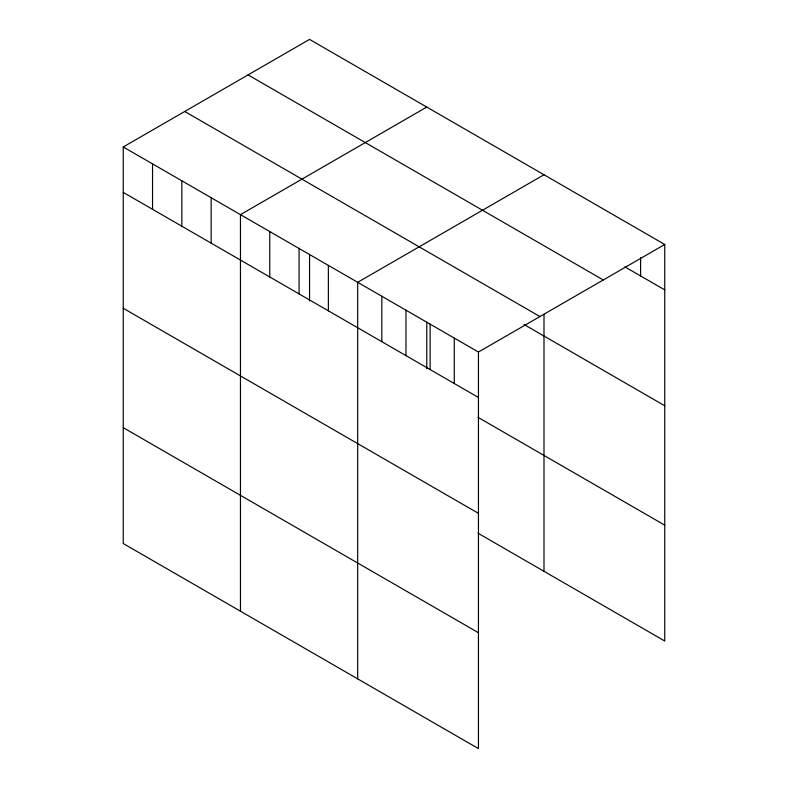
<?xml version="1.0" encoding="UTF-8"?>
<svg xmlns="http://www.w3.org/2000/svg" width="788" height="788" viewBox="0 0 788 788"><rect width="100%" height="100%" fill="white"/><g stroke="black" fill="none" stroke-linecap="round" stroke-linejoin="round"><path stroke-width="1.18" d="M123.243 146.972L478.444 352.039L478.444 748.6L123.243 543.523L123.243 146.972L309.556 39.4L664.757 244.477L664.757 641.028L478.06 533.24M426.781 107.07L240.458 214.641L240.458 611.202M543.996 174.749L357.673 282.321L357.673 678.872M478.444 352.039L664.757 244.477M624.854 266.856L664.757 289.895M248.072 74.899L603.273 279.967M184.727 111.472L539.928 316.549M524.109 324.567L664.757 405.771M123.243 192.39L478.444 397.467M478.06 417.364L664.757 525.153M123.243 308.266L478.444 513.343M123.243 427.657L478.444 632.725M640.605 257.538L640.605 275.948M543.996 314.314L543.996 571.3M454.282 338.101L454.282 383.52M430.13 324.154L430.13 369.572M426.781 322.095L426.781 368.656M405.978 310.206L405.978 355.634M381.825 296.268L381.825 341.687M328.369 265.398L328.369 310.827M309.556 254.416L309.556 300.977M299.066 248.486L299.066 293.904M269.762 231.564L269.762 276.982M211.154 197.729L211.154 243.147M181.851 180.807L181.851 226.235M152.547 163.894L152.547 209.312"/></g></svg>
